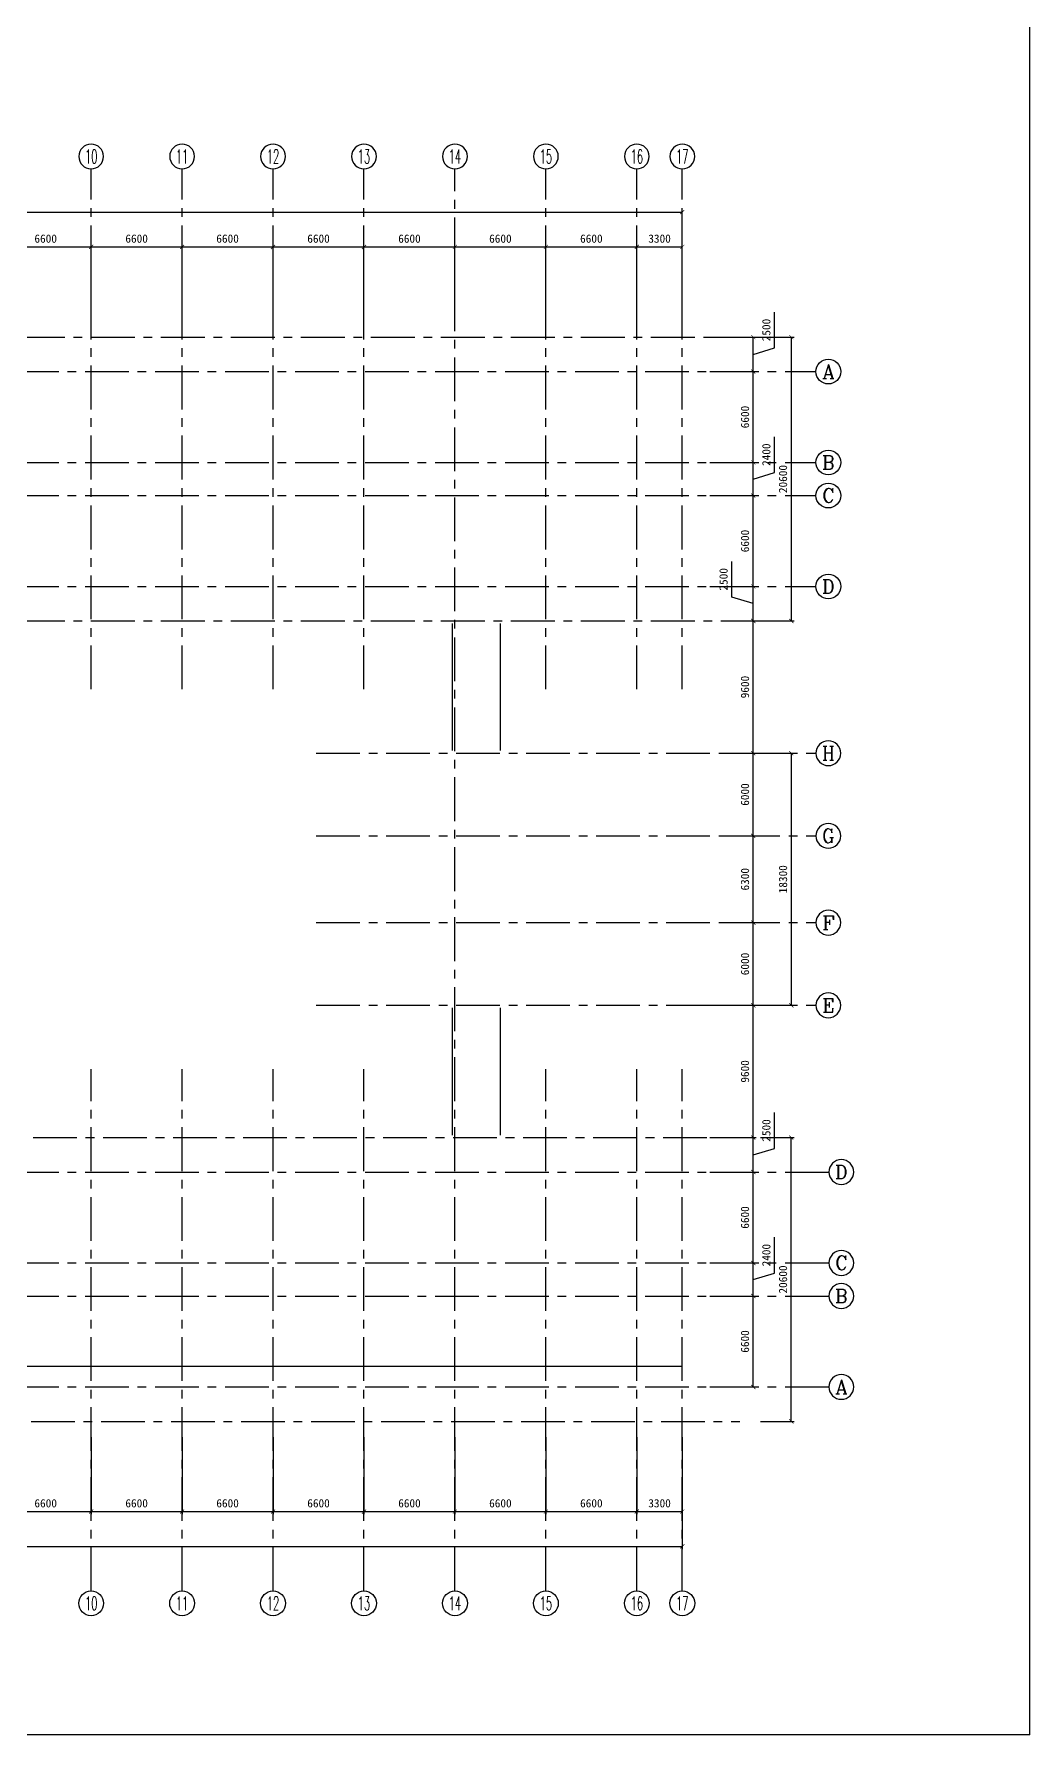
# Model space of a CAD drawing. Extents: x -738708 to 1376724, y 0 to 1572010.
# Drawn here: x -516046 to -443769, y 753489 to 876953 of the extents above; entities that cross this region are included whole.
import ezdxf
from ezdxf.enums import TextEntityAlignment as Align

# ---------------------------------------------------------------- set-up
doc = ezdxf.new("R2010")
doc.units = 0
doc.linetypes.add('CENTER', pattern=[50.8, 31.75, -6.35, 6.35, -6.35])
doc.layers.get('0').update_dxf_attribs({"linetype": 'CONTINUOUS'})
doc.layers.get('DEFPOINTS').update_dxf_attribs({"linetype": 'CONTINUOUS'})
for name, color, linetype in [('AXIS', 7, 'CONTINUOUS'), ('墙基线', 7, 'CONTINUOUS'), ('标注', 7, 'CONTINUOUS'), ('轴线', 1, 'CENTER'), ('轴线号', 7, 'CONTINUOUS')]:
    doc.layers.add(name, color=color, linetype=linetype)
doc.styles.add('COMPLEX', font='COMPLEX')
doc.dimstyles.new('ISO-25', dxfattribs={"dimtxt": 600, "dimasz": 300, "dimexe": 200, "dimexo": 2000, "dimgap": 300, "dimtad": 1, "dimdec": 0, "dimtxsty": 'STANDARD', "dimblk": 'ARCHTICK', "dimcen": 2.5, "dimazin": 3, "dimtfac": 1, "dimtdec": 0, "dimtmove": 0, "dimatfit": 3})

# ---------------------------------------------------------------- blocks, each defined once
blk = doc.blocks.new('_AXISO')
blk.add_circle((0, 0), 0.5)
at = {"layer": '轴线号', "style": 'COMPLEX', "width": 1.041667}
blk.add_attdef('A', text='', height=0.56, dxfattribs=at).set_placement((-0.25, -0.28), (0.25, -0.28), align=Align.FIT)
blk = doc.blocks.new('_ARCHTICK')
at = {"color": 0, "linetype": 'BYBLOCK', "const_width": 0.15}
blk.add_lwpolyline([(-0.5, -0.5), (0.5, 0.5)], dxfattribs=at)
blk = doc.blocks.new('*D171')
at = {"layer": 'DEFPOINTS', "color": 0}
for p in [(-568000, 772100), (-469000, 772100), (-469000, 767179)]:
    blk.add_point(p, dxfattribs=at)
at = {"layer": '标注', "color": 0}
for p, q in [((-568000, 770100), (-568000, 766979)), ((-469000, 770100), (-469000, 766979)), ((-568000, 767179), (-469000, 767179))]:
    blk.add_line(p, q, dxfattribs=at)
at = {"layer": '标注', "color": 0, "xscale": 300, "yscale": 300, "zscale": 300, "rotation": 180}
blk.add_blockref('_ARCHTICK', (-568000, 767179), dxfattribs=at)
at = {"layer": '标注', "color": 0, "xscale": 300, "yscale": 300, "zscale": 300}
blk.add_blockref('_ARCHTICK', (-469000, 767179), dxfattribs=at)
at = {"layer": '标注', "color": 0, "insert": (-518500, 767779), "char_height": 600, "attachment_point": 5}
blk.add_mtext('99000', dxfattribs=at)
blk = doc.blocks.new('*D170')
at = {"layer": 'DEFPOINTS', "color": 0}
for p in [(-469000, 864025), (-568000, 859104), (-469000, 859104)]:
    blk.add_point(p, dxfattribs=at)
at = {"layer": '标注', "color": 0}
for p, q in [((-568000, 861104), (-568000, 864225)), ((-568000, 864025), (-469000, 864025)), ((-469000, 861104), (-469000, 864225))]:
    blk.add_line(p, q, dxfattribs=at)
at = {"layer": '标注', "color": 0, "xscale": 300, "yscale": 300, "zscale": 300, "rotation": 180}
blk.add_blockref('_ARCHTICK', (-568000, 864025), dxfattribs=at)
at = {"layer": '标注', "color": 0, "xscale": 300, "yscale": 300, "zscale": 300}
blk.add_blockref('_ARCHTICK', (-469000, 864025), dxfattribs=at)
at = {"layer": '标注', "color": 0, "insert": (-518500, 864625), "char_height": 600, "attachment_point": 5}
blk.add_mtext('99000', dxfattribs=at)
blk = doc.blocks.new('*D163')
at = {"layer": 'DEFPOINTS', "color": 0}
for p in [(-485500, 861499), (-492100, 854104), (-485500, 854104)]:
    blk.add_point(p, dxfattribs=at)
at = {"layer": '标注', "color": 0}
for p, q in [((-492100, 856104), (-492100, 861699)), ((-492100, 861499), (-485500, 861499)), ((-485500, 856104), (-485500, 861699))]:
    blk.add_line(p, q, dxfattribs=at)
at = {"layer": '标注', "color": 0, "xscale": 300, "yscale": 300, "zscale": 300, "rotation": 180}
blk.add_blockref('_ARCHTICK', (-492100, 861499), dxfattribs=at)
at = {"layer": '标注', "color": 0, "xscale": 300, "yscale": 300, "zscale": 300}
blk.add_blockref('_ARCHTICK', (-485500, 861499), dxfattribs=at)
at = {"layer": '标注', "color": 0, "insert": (-488800, 862099), "char_height": 600, "attachment_point": 5}
blk.add_mtext('6600', dxfattribs=at)
blk = doc.blocks.new('*D144')
at = {"layer": 'DEFPOINTS', "color": 0}
for p in [(-492100, 777100), (-485500, 777100), (-485500, 769705)]:
    blk.add_point(p, dxfattribs=at)
at = {"layer": '标注', "color": 0}
for p, q in [((-492100, 775100), (-492100, 769505)), ((-485500, 775100), (-485500, 769505)), ((-492100, 769705), (-485500, 769705))]:
    blk.add_line(p, q, dxfattribs=at)
at = {"layer": '标注', "color": 0, "xscale": 300, "yscale": 300, "zscale": 300, "rotation": 180}
blk.add_blockref('_ARCHTICK', (-492100, 769705), dxfattribs=at)
at = {"layer": '标注', "color": 0, "xscale": 300, "yscale": 300, "zscale": 300}
blk.add_blockref('_ARCHTICK', (-485500, 769705), dxfattribs=at)
at = {"layer": '标注', "color": 0, "insert": (-488800, 770305), "char_height": 600, "attachment_point": 5}
blk.add_mtext('6600', dxfattribs=at)
blk = doc.blocks.new('*D140')
at = {"layer": 'DEFPOINTS', "color": 0}
for p in [(-518500, 777100), (-511900, 777100), (-511900, 769705)]:
    blk.add_point(p, dxfattribs=at)
at = {"layer": '标注', "color": 0}
for p, q in [((-518500, 775100), (-518500, 769505)), ((-511900, 775100), (-511900, 769505)), ((-518500, 769705), (-511900, 769705))]:
    blk.add_line(p, q, dxfattribs=at)
at = {"layer": '标注', "color": 0, "xscale": 300, "yscale": 300, "zscale": 300, "rotation": 180}
blk.add_blockref('_ARCHTICK', (-518500, 769705), dxfattribs=at)
at = {"layer": '标注', "color": 0, "xscale": 300, "yscale": 300, "zscale": 300}
blk.add_blockref('_ARCHTICK', (-511900, 769705), dxfattribs=at)
at = {"layer": '标注', "color": 0, "insert": (-515200, 770305), "char_height": 600, "attachment_point": 5}
blk.add_mtext('6600', dxfattribs=at)
blk = doc.blocks.new('*D142')
at = {"layer": 'DEFPOINTS', "color": 0}
for p in [(-505300, 777100), (-498700, 777100), (-498700, 769705)]:
    blk.add_point(p, dxfattribs=at)
at = {"layer": '标注', "color": 0}
for p, q in [((-505300, 775100), (-505300, 769505)), ((-498700, 775100), (-498700, 769505)), ((-505300, 769705), (-498700, 769705))]:
    blk.add_line(p, q, dxfattribs=at)
at = {"layer": '标注', "color": 0, "xscale": 300, "yscale": 300, "zscale": 300, "rotation": 180}
blk.add_blockref('_ARCHTICK', (-505300, 769705), dxfattribs=at)
at = {"layer": '标注', "color": 0, "xscale": 300, "yscale": 300, "zscale": 300}
blk.add_blockref('_ARCHTICK', (-498700, 769705), dxfattribs=at)
at = {"layer": '标注', "color": 0, "insert": (-502000, 770305), "char_height": 600, "attachment_point": 5}
blk.add_mtext('6600', dxfattribs=at)
blk = doc.blocks.new('*D141')
at = {"layer": 'DEFPOINTS', "color": 0}
for p in [(-511900, 777100), (-505300, 777100), (-505300, 769705)]:
    blk.add_point(p, dxfattribs=at)
at = {"layer": '标注', "color": 0}
for p, q in [((-511900, 775100), (-511900, 769505)), ((-505300, 775100), (-505300, 769505)), ((-511900, 769705), (-505300, 769705))]:
    blk.add_line(p, q, dxfattribs=at)
at = {"layer": '标注', "color": 0, "xscale": 300, "yscale": 300, "zscale": 300, "rotation": 180}
blk.add_blockref('_ARCHTICK', (-511900, 769705), dxfattribs=at)
at = {"layer": '标注', "color": 0, "xscale": 300, "yscale": 300, "zscale": 300}
blk.add_blockref('_ARCHTICK', (-505300, 769705), dxfattribs=at)
at = {"layer": '标注', "color": 0, "insert": (-508600, 770305), "char_height": 600, "attachment_point": 5}
blk.add_mtext('6600', dxfattribs=at)
blk = doc.blocks.new('*D143')
at = {"layer": 'DEFPOINTS', "color": 0}
for p in [(-498700, 777100), (-492100, 777100), (-492100, 769705)]:
    blk.add_point(p, dxfattribs=at)
at = {"layer": '标注', "color": 0}
for p, q in [((-498700, 775100), (-498700, 769505)), ((-492100, 775100), (-492100, 769505)), ((-498700, 769705), (-492100, 769705))]:
    blk.add_line(p, q, dxfattribs=at)
at = {"layer": '标注', "color": 0, "xscale": 300, "yscale": 300, "zscale": 300, "rotation": 180}
blk.add_blockref('_ARCHTICK', (-498700, 769705), dxfattribs=at)
at = {"layer": '标注', "color": 0, "xscale": 300, "yscale": 300, "zscale": 300}
blk.add_blockref('_ARCHTICK', (-492100, 769705), dxfattribs=at)
at = {"layer": '标注', "color": 0, "insert": (-495400, 770305), "char_height": 600, "attachment_point": 5}
blk.add_mtext('6600', dxfattribs=at)
blk = doc.blocks.new('*D166')
at = {"layer": 'DEFPOINTS', "color": 0}
for p in [(-505300, 861499), (-511900, 854104), (-505300, 854104)]:
    blk.add_point(p, dxfattribs=at)
at = {"layer": '标注', "color": 0}
for p, q in [((-511900, 856104), (-511900, 861699)), ((-511900, 861499), (-505300, 861499)), ((-505300, 856104), (-505300, 861699))]:
    blk.add_line(p, q, dxfattribs=at)
at = {"layer": '标注', "color": 0, "xscale": 300, "yscale": 300, "zscale": 300, "rotation": 180}
blk.add_blockref('_ARCHTICK', (-511900, 861499), dxfattribs=at)
at = {"layer": '标注', "color": 0, "xscale": 300, "yscale": 300, "zscale": 300}
blk.add_blockref('_ARCHTICK', (-505300, 861499), dxfattribs=at)
at = {"layer": '标注', "color": 0, "insert": (-508600, 862099), "char_height": 600, "attachment_point": 5}
blk.add_mtext('6600', dxfattribs=at)
blk = doc.blocks.new('*D165')
at = {"layer": 'DEFPOINTS', "color": 0}
for p in [(-498700, 861499), (-505300, 854104), (-498700, 854104)]:
    blk.add_point(p, dxfattribs=at)
at = {"layer": '标注', "color": 0}
for p, q in [((-505300, 856104), (-505300, 861699)), ((-505300, 861499), (-498700, 861499)), ((-498700, 856104), (-498700, 861699))]:
    blk.add_line(p, q, dxfattribs=at)
at = {"layer": '标注', "color": 0, "xscale": 300, "yscale": 300, "zscale": 300, "rotation": 180}
blk.add_blockref('_ARCHTICK', (-505300, 861499), dxfattribs=at)
at = {"layer": '标注', "color": 0, "xscale": 300, "yscale": 300, "zscale": 300}
blk.add_blockref('_ARCHTICK', (-498700, 861499), dxfattribs=at)
at = {"layer": '标注', "color": 0, "insert": (-502000, 862099), "char_height": 600, "attachment_point": 5}
blk.add_mtext('6600', dxfattribs=at)
blk = doc.blocks.new('*D164')
at = {"layer": 'DEFPOINTS', "color": 0}
for p in [(-492100, 861499), (-498700, 854104), (-492100, 854104)]:
    blk.add_point(p, dxfattribs=at)
at = {"layer": '标注', "color": 0}
for p, q in [((-498700, 856104), (-498700, 861699)), ((-498700, 861499), (-492100, 861499)), ((-492100, 856104), (-492100, 861699))]:
    blk.add_line(p, q, dxfattribs=at)
at = {"layer": '标注', "color": 0, "xscale": 300, "yscale": 300, "zscale": 300, "rotation": 180}
blk.add_blockref('_ARCHTICK', (-498700, 861499), dxfattribs=at)
at = {"layer": '标注', "color": 0, "xscale": 300, "yscale": 300, "zscale": 300}
blk.add_blockref('_ARCHTICK', (-492100, 861499), dxfattribs=at)
at = {"layer": '标注', "color": 0, "insert": (-495400, 862099), "char_height": 600, "attachment_point": 5}
blk.add_mtext('6600', dxfattribs=at)
blk = doc.blocks.new('*D152')
at = {"layer": 'DEFPOINTS', "color": 0}
for p in [(-511900, 861499), (-518500, 854104), (-511900, 854104)]:
    blk.add_point(p, dxfattribs=at)
at = {"layer": '标注', "color": 0}
for p, q in [((-518500, 856104), (-518500, 861699)), ((-518500, 861499), (-511900, 861499)), ((-511900, 856104), (-511900, 861699))]:
    blk.add_line(p, q, dxfattribs=at)
at = {"layer": '标注', "color": 0, "xscale": 300, "yscale": 300, "zscale": 300, "rotation": 180}
blk.add_blockref('_ARCHTICK', (-518500, 861499), dxfattribs=at)
at = {"layer": '标注', "color": 0, "xscale": 300, "yscale": 300, "zscale": 300}
blk.add_blockref('_ARCHTICK', (-511900, 861499), dxfattribs=at)
at = {"layer": '标注', "color": 0, "insert": (-515200, 862099), "char_height": 600, "attachment_point": 5}
blk.add_mtext('6600', dxfattribs=at)
blk = doc.blocks.new('*D193')
at = {"layer": 'DEFPOINTS', "color": 0}
for p in [(-465849, 824752), (-465849, 806452), (-461090, 806452)]:
    blk.add_point(p, dxfattribs=at)
at = {"layer": '标注', "color": 0}
for p, q in [((-463849, 824752), (-460890, 824752)), ((-461090, 824752), (-461090, 806452)), ((-463849, 806452), (-460890, 806452))]:
    blk.add_line(p, q, dxfattribs=at)
at = {"layer": '标注', "color": 0, "xscale": 300, "yscale": 300, "zscale": 300}
for p, rotation in [((-461090, 824752), 90), ((-461090, 806452), 270)]:
    blk.add_blockref('_ARCHTICK', p, dxfattribs=dict(at, rotation=rotation))
at = {"layer": '标注', "color": 0, "insert": (-461690, 815602), "char_height": 600, "attachment_point": 5, "rotation": 90}
blk.add_mtext('18300', dxfattribs=at)
blk = doc.blocks.new('*D183')
at = {"layer": 'DEFPOINTS', "color": 0}
for p in [(-463849, 818752), (-463849, 818752), (-463849, 812452)]:
    blk.add_point(p, dxfattribs=at)
at = {"layer": '标注', "color": 0}
for p, q in [((-465849, 818752), (-464049, 818752)), ((-463849, 812452), (-463849, 818752)), ((-465849, 812452), (-464049, 812452))]:
    blk.add_line(p, q, dxfattribs=at)
at = {"layer": '标注', "color": 0, "xscale": 300, "yscale": 300, "zscale": 300}
for p, rotation in [((-463849, 818752), 90), ((-463849, 812452), 270)]:
    blk.add_blockref('_ARCHTICK', p, dxfattribs=dict(at, rotation=rotation))
at = {"layer": '标注', "color": 0, "insert": (-464449, 815602), "char_height": 600, "attachment_point": 5, "rotation": 90}
blk.add_mtext('6300', dxfattribs=at)
blk = doc.blocks.new('*D178')
at = {"layer": 'DEFPOINTS', "color": 0}
for p in [(-465324, 796852), (-461090, 796852), (-465324, 776252)]:
    blk.add_point(p, dxfattribs=at)
at = {"layer": '标注', "color": 0}
for p, q in [((-463324, 796852), (-460890, 796852)), ((-461090, 776252), (-461090, 796852)), ((-463324, 776252), (-460890, 776252))]:
    blk.add_line(p, q, dxfattribs=at)
at = {"layer": '标注', "color": 0, "xscale": 300, "yscale": 300, "zscale": 300}
for p, rotation in [((-461090, 796852), 90), ((-461090, 776252), 270)]:
    blk.add_blockref('_ARCHTICK', p, dxfattribs=dict(at, rotation=rotation))
at = {"layer": '标注', "color": 0, "insert": (-461690, 786552), "char_height": 600, "attachment_point": 5, "rotation": 90}
blk.add_mtext('20600', dxfattribs=at)
blk = doc.blocks.new('*D147')
at = {"layer": 'DEFPOINTS', "color": 0}
for p in [(-472300, 777100), (-469000, 777100), (-469000, 769705)]:
    blk.add_point(p, dxfattribs=at)
at = {"layer": '标注', "color": 0}
for p, q in [((-472300, 775100), (-472300, 769505)), ((-469000, 775100), (-469000, 769505)), ((-472300, 769705), (-469000, 769705))]:
    blk.add_line(p, q, dxfattribs=at)
at = {"layer": '标注', "color": 0, "xscale": 300, "yscale": 300, "zscale": 300, "rotation": 180}
blk.add_blockref('_ARCHTICK', (-472300, 769705), dxfattribs=at)
at = {"layer": '标注', "color": 0, "xscale": 300, "yscale": 300, "zscale": 300}
blk.add_blockref('_ARCHTICK', (-469000, 769705), dxfattribs=at)
at = {"layer": '标注', "color": 0, "insert": (-470650, 770305), "char_height": 600, "attachment_point": 5}
blk.add_mtext('3300', dxfattribs=at)
blk = doc.blocks.new('*D146')
at = {"layer": 'DEFPOINTS', "color": 0}
for p in [(-478900, 777100), (-472300, 777100), (-472300, 769705)]:
    blk.add_point(p, dxfattribs=at)
at = {"layer": '标注', "color": 0}
for p, q in [((-478900, 775100), (-478900, 769505)), ((-472300, 775100), (-472300, 769505)), ((-478900, 769705), (-472300, 769705))]:
    blk.add_line(p, q, dxfattribs=at)
at = {"layer": '标注', "color": 0, "xscale": 300, "yscale": 300, "zscale": 300, "rotation": 180}
blk.add_blockref('_ARCHTICK', (-478900, 769705), dxfattribs=at)
at = {"layer": '标注', "color": 0, "xscale": 300, "yscale": 300, "zscale": 300}
blk.add_blockref('_ARCHTICK', (-472300, 769705), dxfattribs=at)
at = {"layer": '标注', "color": 0, "insert": (-475600, 770305), "char_height": 600, "attachment_point": 5}
blk.add_mtext('6600', dxfattribs=at)
blk = doc.blocks.new('*D145')
at = {"layer": 'DEFPOINTS', "color": 0}
for p in [(-485500, 777100), (-478900, 777100), (-478900, 769705)]:
    blk.add_point(p, dxfattribs=at)
at = {"layer": '标注', "color": 0}
for p, q in [((-485500, 775100), (-485500, 769505)), ((-478900, 775100), (-478900, 769505)), ((-485500, 769705), (-478900, 769705))]:
    blk.add_line(p, q, dxfattribs=at)
at = {"layer": '标注', "color": 0, "xscale": 300, "yscale": 300, "zscale": 300, "rotation": 180}
blk.add_blockref('_ARCHTICK', (-485500, 769705), dxfattribs=at)
at = {"layer": '标注', "color": 0, "xscale": 300, "yscale": 300, "zscale": 300}
blk.add_blockref('_ARCHTICK', (-478900, 769705), dxfattribs=at)
at = {"layer": '标注', "color": 0, "insert": (-482200, 770305), "char_height": 600, "attachment_point": 5}
blk.add_mtext('6600', dxfattribs=at)
blk = doc.blocks.new('*D194')
at = {"layer": 'DEFPOINTS', "color": 0}
for p in [(-469000, 806452), (-463849, 806452), (-469000, 796852)]:
    blk.add_point(p, dxfattribs=at)
at = {"layer": '标注', "color": 0}
for p, q in [((-467000, 806452), (-463649, 806452)), ((-463849, 796852), (-463849, 806452)), ((-467000, 796852), (-463649, 796852))]:
    blk.add_line(p, q, dxfattribs=at)
at = {"layer": '标注', "color": 0, "xscale": 300, "yscale": 300, "zscale": 300}
for p, rotation in [((-463849, 806452), 90), ((-463849, 796852), 270)]:
    blk.add_blockref('_ARCHTICK', p, dxfattribs=dict(at, rotation=rotation))
at = {"layer": '标注', "color": 0, "insert": (-464449, 801652), "char_height": 600, "attachment_point": 5, "rotation": 90}
blk.add_mtext('9600', dxfattribs=at)
blk = doc.blocks.new('*D150')
at = {"layer": 'DEFPOINTS', "color": 0}
for p in [(-469000, 796852), (-463849, 796852), (-469000, 794352)]:
    blk.add_point(p, dxfattribs=at)
at = {"layer": '标注', "color": 0}
for p, q in [((-462299, 796067), (-462299, 798667)), ((-467000, 796852), (-463649, 796852)), ((-463849, 794352), (-463849, 796852)), ((-463849, 795602), (-462299, 796067)), ((-467000, 794352), (-463649, 794352))]:
    blk.add_line(p, q, dxfattribs=at)
at = {"layer": '标注', "color": 0, "xscale": 300, "yscale": 300, "zscale": 300}
for p, rotation in [((-463849, 796852), 90), ((-463849, 794352), 270)]:
    blk.add_blockref('_ARCHTICK', p, dxfattribs=dict(at, rotation=rotation))
at = {"layer": '标注', "color": 0, "insert": (-462899, 797367), "char_height": 600, "attachment_point": 5, "rotation": 90}
blk.add_mtext('2500', dxfattribs=at)
blk = doc.blocks.new('*D149')
at = {"layer": 'DEFPOINTS', "color": 0}
for p in [(-469000, 787752), (-463849, 787752), (-469000, 785352)]:
    blk.add_point(p, dxfattribs=at)
at = {"layer": '标注', "color": 0}
for p, q in [((-462299, 787017), (-462299, 789617)), ((-467000, 787752), (-463649, 787752)), ((-463849, 785352), (-463849, 787752)), ((-463849, 786552), (-462299, 787017)), ((-467000, 785352), (-463649, 785352))]:
    blk.add_line(p, q, dxfattribs=at)
at = {"layer": '标注', "color": 0, "xscale": 300, "yscale": 300, "zscale": 300}
for p, rotation in [((-463849, 787752), 90), ((-463849, 785352), 270)]:
    blk.add_blockref('_ARCHTICK', p, dxfattribs=dict(at, rotation=rotation))
at = {"layer": '标注', "color": 0, "insert": (-462899, 788317), "char_height": 600, "attachment_point": 5, "rotation": 90}
blk.add_mtext('2400', dxfattribs=at)
blk = doc.blocks.new('*D177')
at = {"layer": 'DEFPOINTS', "color": 0}
for p in [(-469000, 785352), (-463849, 785352), (-469000, 778752)]:
    blk.add_point(p, dxfattribs=at)
at = {"layer": '标注', "color": 0}
for p, q in [((-467000, 785352), (-463649, 785352)), ((-463849, 778752), (-463849, 785352)), ((-467000, 778752), (-463649, 778752))]:
    blk.add_line(p, q, dxfattribs=at)
at = {"layer": '标注', "color": 0, "xscale": 300, "yscale": 300, "zscale": 300}
for p, rotation in [((-463849, 785352), 90), ((-463849, 778752), 270)]:
    blk.add_blockref('_ARCHTICK', p, dxfattribs=dict(at, rotation=rotation))
at = {"layer": '标注', "color": 0, "insert": (-464449, 782052), "char_height": 600, "attachment_point": 5, "rotation": 90}
blk.add_mtext('6600', dxfattribs=at)
blk = doc.blocks.new('*D148')
at = {"layer": 'DEFPOINTS', "color": 0}
for p in [(-469000, 794352), (-463849, 794352), (-469000, 787752)]:
    blk.add_point(p, dxfattribs=at)
at = {"layer": '标注', "color": 0}
for p, q in [((-467000, 794352), (-463649, 794352)), ((-463849, 787752), (-463849, 794352)), ((-467000, 787752), (-463649, 787752))]:
    blk.add_line(p, q, dxfattribs=at)
at = {"layer": '标注', "color": 0, "xscale": 300, "yscale": 300, "zscale": 300}
for p, rotation in [((-463849, 794352), 90), ((-463849, 787752), 270)]:
    blk.add_blockref('_ARCHTICK', p, dxfattribs=dict(at, rotation=rotation))
at = {"layer": '标注', "color": 0, "insert": (-464449, 791052), "char_height": 600, "attachment_point": 5, "rotation": 90}
blk.add_mtext('6600', dxfattribs=at)
blk = doc.blocks.new('*D182')
at = {"layer": 'DEFPOINTS', "color": 0}
for p in [(-463849, 812452), (-463699, 812452), (-463849, 806452)]:
    blk.add_point(p, dxfattribs=at)
at = {"layer": '标注', "color": 0}
for p, q in [((-465699, 812452), (-464049, 812452)), ((-463849, 806452), (-463849, 812452)), ((-465849, 806452), (-464049, 806452))]:
    blk.add_line(p, q, dxfattribs=at)
at = {"layer": '标注', "color": 0, "xscale": 300, "yscale": 300, "zscale": 300}
for p, rotation in [((-463849, 812452), 90), ((-463849, 806452), 270)]:
    blk.add_blockref('_ARCHTICK', p, dxfattribs=dict(at, rotation=rotation))
at = {"layer": '标注', "color": 0, "insert": (-464449, 809452), "char_height": 600, "attachment_point": 5, "rotation": 90}
blk.add_mtext('6000', dxfattribs=at)
blk = doc.blocks.new('*D195')
at = {"layer": 'DEFPOINTS', "color": 0}
for p in [(-467000, 854952), (-467000, 834352), (-461090, 834352)]:
    blk.add_point(p, dxfattribs=at)
at = {"layer": '标注', "color": 0}
for p, q in [((-465000, 854952), (-460890, 854952)), ((-461090, 854952), (-461090, 834352)), ((-465000, 834352), (-460890, 834352))]:
    blk.add_line(p, q, dxfattribs=at)
at = {"layer": '标注', "color": 0, "xscale": 300, "yscale": 300, "zscale": 300}
for p, rotation in [((-461090, 854952), 90), ((-461090, 834352), 270)]:
    blk.add_blockref('_ARCHTICK', p, dxfattribs=dict(at, rotation=rotation))
at = {"layer": '标注', "color": 0, "insert": (-461690, 844652), "char_height": 600, "attachment_point": 5, "rotation": 90}
blk.add_mtext('20600', dxfattribs=at)
blk = doc.blocks.new('*D162')
at = {"layer": 'DEFPOINTS', "color": 0}
for p in [(-478900, 861499), (-485500, 854104), (-478900, 854104)]:
    blk.add_point(p, dxfattribs=at)
at = {"layer": '标注', "color": 0}
for p, q in [((-485500, 856104), (-485500, 861699)), ((-485500, 861499), (-478900, 861499)), ((-478900, 856104), (-478900, 861699))]:
    blk.add_line(p, q, dxfattribs=at)
at = {"layer": '标注', "color": 0, "xscale": 300, "yscale": 300, "zscale": 300, "rotation": 180}
blk.add_blockref('_ARCHTICK', (-485500, 861499), dxfattribs=at)
at = {"layer": '标注', "color": 0, "xscale": 300, "yscale": 300, "zscale": 300}
blk.add_blockref('_ARCHTICK', (-478900, 861499), dxfattribs=at)
at = {"layer": '标注', "color": 0, "insert": (-482200, 862099), "char_height": 600, "attachment_point": 5}
blk.add_mtext('6600', dxfattribs=at)
blk = doc.blocks.new('*D161')
at = {"layer": 'DEFPOINTS', "color": 0}
for p in [(-472300, 861499), (-478900, 854104), (-472300, 854104)]:
    blk.add_point(p, dxfattribs=at)
at = {"layer": '标注', "color": 0}
for p, q in [((-478900, 856104), (-478900, 861699)), ((-478900, 861499), (-472300, 861499)), ((-472300, 856104), (-472300, 861699))]:
    blk.add_line(p, q, dxfattribs=at)
at = {"layer": '标注', "color": 0, "xscale": 300, "yscale": 300, "zscale": 300, "rotation": 180}
blk.add_blockref('_ARCHTICK', (-478900, 861499), dxfattribs=at)
at = {"layer": '标注', "color": 0, "xscale": 300, "yscale": 300, "zscale": 300}
blk.add_blockref('_ARCHTICK', (-472300, 861499), dxfattribs=at)
at = {"layer": '标注', "color": 0, "insert": (-475600, 862099), "char_height": 600, "attachment_point": 5}
blk.add_mtext('6600', dxfattribs=at)
blk = doc.blocks.new('*D160')
at = {"layer": 'DEFPOINTS', "color": 0}
for p in [(-469000, 861499), (-472300, 854104), (-469000, 854104)]:
    blk.add_point(p, dxfattribs=at)
at = {"layer": '标注', "color": 0}
for p, q in [((-472300, 856104), (-472300, 861699)), ((-472300, 861499), (-469000, 861499)), ((-469000, 856104), (-469000, 861699))]:
    blk.add_line(p, q, dxfattribs=at)
at = {"layer": '标注', "color": 0, "xscale": 300, "yscale": 300, "zscale": 300, "rotation": 180}
blk.add_blockref('_ARCHTICK', (-472300, 861499), dxfattribs=at)
at = {"layer": '标注', "color": 0, "xscale": 300, "yscale": 300, "zscale": 300}
blk.add_blockref('_ARCHTICK', (-469000, 861499), dxfattribs=at)
at = {"layer": '标注', "color": 0, "insert": (-470650, 862099), "char_height": 600, "attachment_point": 5}
blk.add_mtext('3300', dxfattribs=at)
blk = doc.blocks.new('*D189')
at = {"layer": 'DEFPOINTS', "color": 0}
for p in [(-469000, 854952), (-463849, 854952), (-469000, 852452)]:
    blk.add_point(p, dxfattribs=at)
at = {"layer": '标注', "color": 0}
for p, q in [((-462299, 854167), (-462299, 856767)), ((-467000, 854952), (-463649, 854952)), ((-463849, 852452), (-463849, 854952)), ((-463849, 853702), (-462299, 854167)), ((-467000, 852452), (-463649, 852452))]:
    blk.add_line(p, q, dxfattribs=at)
at = {"layer": '标注', "color": 0, "xscale": 300, "yscale": 300, "zscale": 300}
for p, rotation in [((-463849, 854952), 90), ((-463849, 852452), 270)]:
    blk.add_blockref('_ARCHTICK', p, dxfattribs=dict(at, rotation=rotation))
at = {"layer": '标注', "color": 0, "insert": (-462899, 855467), "char_height": 600, "attachment_point": 5, "rotation": 90}
blk.add_mtext('2500', dxfattribs=at)
blk = doc.blocks.new('*D151')
at = {"layer": 'DEFPOINTS', "color": 0}
for p in [(-463854, 836857), (-463854, 836857), (-463854, 834357)]:
    blk.add_point(p, dxfattribs=at)
at = {"layer": '标注', "color": 0}
for p, q in [((-465404, 836072), (-465404, 838672)), ((-465854, 836857), (-464054, 836857)), ((-463854, 835607), (-465404, 836072)), ((-463854, 834357), (-463854, 836857)), ((-465854, 834357), (-464054, 834357))]:
    blk.add_line(p, q, dxfattribs=at)
at = {"layer": '标注', "color": 0, "xscale": 300, "yscale": 300, "zscale": 300}
for p, rotation in [((-463854, 836857), 90), ((-463854, 834357), 270)]:
    blk.add_blockref('_ARCHTICK', p, dxfattribs=dict(at, rotation=rotation))
at = {"layer": '标注', "color": 0, "insert": (-466004, 837372), "char_height": 600, "attachment_point": 5, "rotation": 90}
blk.add_mtext('2500', dxfattribs=at)
blk = doc.blocks.new('*D185')
at = {"layer": 'DEFPOINTS', "color": 0}
for p in [(-463849, 834352), (-463849, 834352), (-463849, 824752)]:
    blk.add_point(p, dxfattribs=at)
at = {"layer": '标注', "color": 0}
for p, q in [((-465849, 834352), (-464049, 834352)), ((-463849, 824752), (-463849, 834352)), ((-465849, 824752), (-464049, 824752))]:
    blk.add_line(p, q, dxfattribs=at)
at = {"layer": '标注', "color": 0, "xscale": 300, "yscale": 300, "zscale": 300}
for p, rotation in [((-463849, 834352), 90), ((-463849, 824752), 270)]:
    blk.add_blockref('_ARCHTICK', p, dxfattribs=dict(at, rotation=rotation))
at = {"layer": '标注', "color": 0, "insert": (-464449, 829552), "char_height": 600, "attachment_point": 5, "rotation": 90}
blk.add_mtext('9600', dxfattribs=at)
blk = doc.blocks.new('*D184')
at = {"layer": 'DEFPOINTS', "color": 0}
for p in [(-463849, 824752), (-463849, 824752), (-463849, 818752)]:
    blk.add_point(p, dxfattribs=at)
at = {"layer": '标注', "color": 0}
for p, q in [((-465849, 824752), (-464049, 824752)), ((-463849, 818752), (-463849, 824752)), ((-465849, 818752), (-464049, 818752))]:
    blk.add_line(p, q, dxfattribs=at)
at = {"layer": '标注', "color": 0, "xscale": 300, "yscale": 300, "zscale": 300}
for p, rotation in [((-463849, 824752), 90), ((-463849, 818752), 270)]:
    blk.add_blockref('_ARCHTICK', p, dxfattribs=dict(at, rotation=rotation))
at = {"layer": '标注', "color": 0, "insert": (-464449, 821752), "char_height": 600, "attachment_point": 5, "rotation": 90}
blk.add_mtext('6000', dxfattribs=at)
blk = doc.blocks.new('*D187')
at = {"layer": 'DEFPOINTS', "color": 0}
for p in [(-469000, 845852), (-463849, 845852), (-469000, 843452)]:
    blk.add_point(p, dxfattribs=at)
at = {"layer": '标注', "color": 0}
for p, q in [((-462299, 845117), (-462299, 847717)), ((-467000, 845852), (-463649, 845852)), ((-463849, 843452), (-463849, 845852)), ((-463849, 844652), (-462299, 845117)), ((-467000, 843452), (-463649, 843452))]:
    blk.add_line(p, q, dxfattribs=at)
at = {"layer": '标注', "color": 0, "xscale": 300, "yscale": 300, "zscale": 300}
for p, rotation in [((-463849, 845852), 90), ((-463849, 843452), 270)]:
    blk.add_blockref('_ARCHTICK', p, dxfattribs=dict(at, rotation=rotation))
at = {"layer": '标注', "color": 0, "insert": (-462899, 846417), "char_height": 600, "attachment_point": 5, "rotation": 90}
blk.add_mtext('2400', dxfattribs=at)
blk = doc.blocks.new('*D186')
at = {"layer": 'DEFPOINTS', "color": 0}
for p in [(-469000, 843452), (-463849, 843452), (-469000, 836852)]:
    blk.add_point(p, dxfattribs=at)
at = {"layer": '标注', "color": 0}
for p, q in [((-467000, 843452), (-463649, 843452)), ((-463849, 836852), (-463849, 843452)), ((-467000, 836852), (-463649, 836852))]:
    blk.add_line(p, q, dxfattribs=at)
at = {"layer": '标注', "color": 0, "xscale": 300, "yscale": 300, "zscale": 300}
for p, rotation in [((-463849, 843452), 90), ((-463849, 836852), 270)]:
    blk.add_blockref('_ARCHTICK', p, dxfattribs=dict(at, rotation=rotation))
at = {"layer": '标注', "color": 0, "insert": (-464449, 840152), "char_height": 600, "attachment_point": 5, "rotation": 90}
blk.add_mtext('6600', dxfattribs=at)
blk = doc.blocks.new('*D188')
at = {"layer": 'DEFPOINTS', "color": 0}
for p in [(-469000, 852452), (-463849, 852452), (-469000, 845852)]:
    blk.add_point(p, dxfattribs=at)
at = {"layer": '标注', "color": 0}
for p, q in [((-467000, 852452), (-463649, 852452)), ((-463849, 845852), (-463849, 852452)), ((-467000, 845852), (-463649, 845852))]:
    blk.add_line(p, q, dxfattribs=at)
at = {"layer": '标注', "color": 0, "xscale": 300, "yscale": 300, "zscale": 300}
for p, rotation in [((-463849, 852452), 90), ((-463849, 845852), 270)]:
    blk.add_blockref('_ARCHTICK', p, dxfattribs=dict(at, rotation=rotation))
at = {"layer": '标注', "color": 0, "insert": (-464449, 849152), "char_height": 600, "attachment_point": 5, "rotation": 90}
blk.add_mtext('6600', dxfattribs=at)

msp = doc.modelspace()

# ---------------------------------------------------------------- linework, layer by layer
at = {"ltscale": 100}
msp.add_line((-567999.7, 780252.1), (-468999.7, 780252.1), dxfattribs=at)
at = {"layer": '墙基线'}
for p, q in [((-485684.7, 824937.1), (-485684.7, 834167.1)), ((-482199.7, 824937.1), (-482199.7, 834167.1)), ((-485684.7, 797037.1), (-485684.7, 806267.1)), ((-482199.7, 797037.1), (-482199.7, 806267.1))]:
    msp.add_line(p, q, dxfattribs=at)
at = {"layer": '标注'}
for q in [(-443768.7, 1000265), (-662808.8, 753489.1)]:
    msp.add_line((-443768.7, 753489.1), q, dxfattribs=at)
at = {"layer": '轴线', "ltscale": 100}
for p, q in [((-511899.7, 829388.5), (-511899.7, 867163.3)), ((-505299.7, 829388.5), (-505299.7, 867163.3)), ((-498699.7, 829388.5), (-498699.7, 867163.3)), ((-492099.7, 829388.5), (-492099.7, 867163.3)), ((-485499.7, 763945.1), (-485499.7, 867163.3)), ((-478899.7, 829388.5), (-478899.7, 867163.3)), ((-472299.7, 829388.5), (-472299.7, 867163.3)), ((-468999.7, 829388.5), (-468999.7, 867163.3)), ((-572876.4, 854952.1), (-461078, 854952.1)), ((-578385.3, 852452.1), (-459299, 852452.1)), ((-578385.3, 845852.1), (-459299, 845852.1)), ((-578385.3, 843452.1), (-459299, 843452.1)), ((-578385.3, 836852.1), (-459299, 836852.1)), ((-572876.4, 834352.1), (-461078, 834352.1)), ((-495567.5, 824752.1), (-459299, 824752.1)), ((-495567.5, 818752.1), (-459299, 818752.1)), ((-495567.5, 812452.1), (-459299, 812452.1)), ((-495567.5, 806452.1), (-459299, 806452.1)), ((-511899.7, 763945.1), (-511899.7, 801815.7)), ((-505299.7, 763945.1), (-505299.7, 801815.7)), ((-498699.7, 763945.1), (-498699.7, 801815.7)), ((-492099.7, 763945.1), (-492099.7, 801815.7)), ((-478899.7, 763945.1), (-478899.7, 801815.7)), ((-472299.7, 763945.1), (-472299.7, 801815.7)), ((-468999.7, 763945.1), (-468999.7, 801815.7)), ((-571990.8, 796852.1), (-464901.7, 796852.1)), ((-578385.3, 794352.1), (-458357.2, 794352.1)), ((-578385.3, 787752.1), (-458357.2, 787752.1)), ((-578385.3, 785352.1), (-458357.2, 785352.1)), ((-578385.3, 778752.1), (-458357.2, 778752.1)), ((-572140.2, 776252.1), (-464834.8, 776252.1))]:
    msp.add_line(p, q, dxfattribs=at)

# ---------------------------------------------------------------- block references
at = {"layer": 'AXIS'}
ref = msp.add_blockref('_AXISO', (-511899.7, 868063.3), dxfattribs=dict(at, xscale=-1800, yscale=1800, zscale=1800, rotation=180))
ref.add_attrib('A', '10', dxfattribs={"layer": '轴线号', "height": 1008, "style": 'COMPLEX', "width": 0.646552}).set_placement((-512349.7, 867559.3), (-511449.7, 867559.3), align=Align.FIT)
ref = msp.add_blockref('_AXISO', (-505299.7, 868063.3), dxfattribs=dict(at, xscale=-1800, yscale=1800, zscale=1800, rotation=180))
ref.add_attrib('A', '11', dxfattribs={"layer": '轴线号', "height": 1008, "style": 'COMPLEX', "width": 0.78125}).set_placement((-505749.7, 867559.3), (-504849.7, 867559.3), align=Align.FIT)
ref = msp.add_blockref('_AXISO', (-498699.7, 868063.3), dxfattribs=dict(at, xscale=-1800, yscale=1800, zscale=1800, rotation=180))
ref.add_attrib('A', '12', dxfattribs={"layer": '轴线号', "height": 1008, "style": 'COMPLEX', "width": 0.646552}).set_placement((-499149.7, 867559.3), (-498249.7, 867559.3), align=Align.FIT)
ref = msp.add_blockref('_AXISO', (-492099.7, 868063.3), dxfattribs=dict(at, xscale=-1800, yscale=1800, zscale=1800, rotation=180))
ref.add_attrib('A', '13', dxfattribs={"layer": '轴线号', "height": 1008, "style": 'COMPLEX', "width": 0.646552}).set_placement((-492549.7, 867559.3), (-491649.7, 867559.3), align=Align.FIT)
ref = msp.add_blockref('_AXISO', (-485499.7, 868063.3), dxfattribs=dict(at, xscale=-1800, yscale=1800, zscale=1800, rotation=180))
ref.add_attrib('A', '14', dxfattribs={"layer": '轴线号', "height": 1008, "style": 'COMPLEX', "width": 0.604839}).set_placement((-485949.7, 867559.3), (-485049.7, 867559.3), align=Align.FIT)
ref = msp.add_blockref('_AXISO', (-478899.7, 868063.3), dxfattribs=dict(at, xscale=-1800, yscale=1800, zscale=1800, rotation=180))
ref.add_attrib('A', '15', dxfattribs={"layer": '轴线号', "height": 1008, "style": 'COMPLEX', "width": 0.646552}).set_placement((-479349.7, 867559.3), (-478449.7, 867559.3), align=Align.FIT)
ref = msp.add_blockref('_AXISO', (-472299.7, 868063.3), dxfattribs=dict(at, xscale=-1800, yscale=1800, zscale=1800, rotation=180))
ref.add_attrib('A', '16', dxfattribs={"layer": '轴线号', "height": 1008, "style": 'COMPLEX', "width": 0.646552}).set_placement((-472749.7, 867559.3), (-471849.7, 867559.3), align=Align.FIT)
ref = msp.add_blockref('_AXISO', (-468999.7, 868063.3), dxfattribs=dict(at, xscale=-1800, yscale=1800, zscale=1800, rotation=180))
ref.add_attrib('A', '17', dxfattribs={"layer": '轴线号', "height": 1008, "style": 'COMPLEX', "width": 0.646552}).set_placement((-469449.7, 867559.3), (-468549.7, 867559.3), align=Align.FIT)
ref = msp.add_blockref('_AXISO', (-458399, 852452.1), dxfattribs=dict(at, xscale=1800, yscale=1800, zscale=1800, rotation=180))
ref.add_attrib('A', 'A', dxfattribs={"layer": '轴线号', "height": 1008, "style": 'COMPLEX', "width": 1.041667}).set_placement((-458849, 851948.1), (-457949, 851948.1), align=Align.FIT)
ref = msp.add_blockref('_AXISO', (-458399, 845852.1), dxfattribs=dict(at, xscale=1800, yscale=1800, zscale=1800, rotation=180))
ref.add_attrib('A', 'B', dxfattribs={"layer": '轴线号', "height": 1008, "style": 'COMPLEX', "width": 1.102941}).set_placement((-458849, 845348.1), (-457949, 845348.1), align=Align.FIT)
ref = msp.add_blockref('_AXISO', (-458399, 843452.1), dxfattribs=dict(at, xscale=1800, yscale=1800, zscale=1800, rotation=180))
ref.add_attrib('A', 'C', dxfattribs={"layer": '轴线号', "height": 1008, "style": 'COMPLEX', "width": 1.25}).set_placement((-458849, 842948.1), (-457949, 842948.1), align=Align.FIT)
ref = msp.add_blockref('_AXISO', (-458399, 836852.1), dxfattribs=dict(at, xscale=1800, yscale=1800, zscale=1800, rotation=180))
ref.add_attrib('A', 'D', dxfattribs={"layer": '轴线号', "height": 1008, "style": 'COMPLEX', "width": 1.102941}).set_placement((-458849, 836348.1), (-457949, 836348.1), align=Align.FIT)
ref = msp.add_blockref('_AXISO', (-458399, 824752.1), dxfattribs=dict(at, xscale=-1800, yscale=1800, zscale=1800))
ref.add_attrib('A', 'H', dxfattribs={"layer": '轴线号', "height": 1008, "style": 'COMPLEX', "width": 0.9375}).set_placement((-458849, 824248.1), (-457949, 824248.1), align=Align.FIT)
ref = msp.add_blockref('_AXISO', (-458399, 818752.1), dxfattribs=dict(at, xscale=-1800, yscale=1800, zscale=1800))
ref.add_attrib('A', 'G', dxfattribs={"layer": '轴线号', "height": 1008, "style": 'COMPLEX', "width": 1.041667}).set_placement((-458849, 818248.1), (-457949, 818248.1), align=Align.FIT)
ref = msp.add_blockref('_AXISO', (-458399, 812452.1), dxfattribs=dict(at, xscale=-1800, yscale=1800, zscale=1800))
ref.add_attrib('A', 'F', dxfattribs={"layer": '轴线号', "height": 1008, "style": 'COMPLEX', "width": 1.171875}).set_placement((-458849, 811948.1), (-457949, 811948.1), align=Align.FIT)
ref = msp.add_blockref('_AXISO', (-458399, 806452.1), dxfattribs=dict(at, xscale=-1800, yscale=1800, zscale=1800))
ref.add_attrib('A', 'E', dxfattribs={"layer": '轴线号', "height": 1008, "style": 'COMPLEX', "width": 1.171875}).set_placement((-458849, 805948.1), (-457949, 805948.1), align=Align.FIT)
ref = msp.add_blockref('_AXISO', (-457457.2, 794352.1), dxfattribs=dict(at, xscale=-1800, yscale=1800, zscale=1800))
ref.add_attrib('A', 'D', dxfattribs={"layer": '轴线号', "height": 1008, "style": 'COMPLEX', "width": 1.102941}).set_placement((-457907.2, 793848.1), (-457007.2, 793848.1), align=Align.FIT)
ref = msp.add_blockref('_AXISO', (-457457.2, 787752.1), dxfattribs=dict(at, xscale=-1800, yscale=1800, zscale=1800))
ref.add_attrib('A', 'C', dxfattribs={"layer": '轴线号', "height": 1008, "style": 'COMPLEX', "width": 1.25}).set_placement((-457907.2, 787248.1), (-457007.2, 787248.1), align=Align.FIT)
ref = msp.add_blockref('_AXISO', (-457457.2, 785352.1), dxfattribs=dict(at, xscale=-1800, yscale=1800, zscale=1800))
ref.add_attrib('A', 'B', dxfattribs={"layer": '轴线号', "height": 1008, "style": 'COMPLEX', "width": 1.102941}).set_placement((-457907.2, 784848.1), (-457007.2, 784848.1), align=Align.FIT)
ref = msp.add_blockref('_AXISO', (-457457.2, 778752.1), dxfattribs=dict(at, xscale=-1800, yscale=1800, zscale=1800))
ref.add_attrib('A', 'A', dxfattribs={"layer": '轴线号', "height": 1008, "style": 'COMPLEX', "width": 1.041667}).set_placement((-457907.2, 778248.1), (-457007.2, 778248.1), align=Align.FIT)
ref = msp.add_blockref('_AXISO', (-511899.7, 763045.1), dxfattribs=dict(at, xscale=1800, yscale=1800, zscale=1800))
ref.add_attrib('A', '10', dxfattribs={"layer": '轴线号', "height": 1008, "style": 'COMPLEX', "width": 0.646552}).set_placement((-512349.7, 762541.1), (-511449.7, 762541.1), align=Align.FIT)
ref = msp.add_blockref('_AXISO', (-505299.7, 763045.1), dxfattribs=dict(at, xscale=1800, yscale=1800, zscale=1800))
ref.add_attrib('A', '11', dxfattribs={"layer": '轴线号', "height": 1008, "style": 'COMPLEX', "width": 0.78125}).set_placement((-505749.7, 762541.1), (-504849.7, 762541.1), align=Align.FIT)
ref = msp.add_blockref('_AXISO', (-498699.7, 763045.1), dxfattribs=dict(at, xscale=1800, yscale=1800, zscale=1800))
ref.add_attrib('A', '12', dxfattribs={"layer": '轴线号', "height": 1008, "style": 'COMPLEX', "width": 0.646552}).set_placement((-499149.7, 762541.1), (-498249.7, 762541.1), align=Align.FIT)
ref = msp.add_blockref('_AXISO', (-492099.7, 763045.1), dxfattribs=dict(at, xscale=1800, yscale=1800, zscale=1800))
ref.add_attrib('A', '13', dxfattribs={"layer": '轴线号', "height": 1008, "style": 'COMPLEX', "width": 0.646552}).set_placement((-492549.7, 762541.1), (-491649.7, 762541.1), align=Align.FIT)
ref = msp.add_blockref('_AXISO', (-485499.7, 763045.1), dxfattribs=dict(at, xscale=1800, yscale=1800, zscale=1800))
ref.add_attrib('A', '14', dxfattribs={"layer": '轴线号', "height": 1008, "style": 'COMPLEX', "width": 0.604839}).set_placement((-485949.7, 762541.1), (-485049.7, 762541.1), align=Align.FIT)
ref = msp.add_blockref('_AXISO', (-478899.7, 763045.1), dxfattribs=dict(at, xscale=1800, yscale=1800, zscale=1800))
ref.add_attrib('A', '15', dxfattribs={"layer": '轴线号', "height": 1008, "style": 'COMPLEX', "width": 0.646552}).set_placement((-479349.7, 762541.1), (-478449.7, 762541.1), align=Align.FIT)
ref = msp.add_blockref('_AXISO', (-472299.7, 763045.1), dxfattribs=dict(at, xscale=1800, yscale=1800, zscale=1800))
ref.add_attrib('A', '16', dxfattribs={"layer": '轴线号', "height": 1008, "style": 'COMPLEX', "width": 0.646552}).set_placement((-472749.7, 762541.1), (-471849.7, 762541.1), align=Align.FIT)
ref = msp.add_blockref('_AXISO', (-468999.7, 763045.1), dxfattribs=dict(at, xscale=1800, yscale=1800, zscale=1800))
ref.add_attrib('A', '17', dxfattribs={"layer": '轴线号', "height": 1008, "style": 'COMPLEX', "width": 0.646552}).set_placement((-469449.7, 762541.1), (-468549.7, 762541.1), align=Align.FIT)

# ---------------------------------------------------------------- dimensions: what is measured, and where the dimension line sits
at = {"layer": '标注'}
for base, p1, p2, picture, middle in [((-468999.7, 864025.1), (-567999.7, 859104.3), (-468999.7, 859104.3), '*D170', (-518499.7, 864625.1)), ((-468999.7, 767179.2), (-567999.7, 772099.9), (-468999.7, 772099.9), '*D171', (-518499.7, 767779.2))]:
    dim = msp.add_linear_dim(base=base, p1=p1, p2=p2, dimstyle='ISO-25', dxfattribs=at)
    dim.commit()
    dim.dimension.update_dxf_attribs({"geometry": picture, "text_midpoint": middle})
for base, p1, p2, picture, middle in [((-511899.7, 861498.9), (-518499.7, 854104.3), (-511899.7, 854104.3), '*D152', (-515199.7, 862098.9)), ((-505299.7, 861498.9), (-511899.7, 854104.3), (-505299.7, 854104.3), '*D166', (-508599.7, 862098.9)), ((-498699.7, 861498.9), (-505299.7, 854104.3), (-498699.7, 854104.3), '*D165', (-501999.7, 862098.9)), ((-492099.7, 861498.9), (-498699.7, 854104.3), (-492099.7, 854104.3), '*D164', (-495399.7, 862098.9)), ((-485499.7, 861498.9), (-492099.7, 854104.3), (-485499.7, 854104.3), '*D163', (-488799.7, 862098.9)), ((-478899.7, 861498.9), (-485499.7, 854104.3), (-478899.7, 854104.3), '*D162', (-482199.7, 862098.9)), ((-472299.7, 861498.9), (-478899.7, 854104.3), (-472299.7, 854104.3), '*D161', (-475599.7, 862098.9)), ((-468999.7, 861498.9), (-472299.7, 854104.3), (-468999.7, 854104.3), '*D160', (-470649.7, 862098.9)), ((-511899.7, 769705.3), (-518499.7, 777099.9), (-511899.7, 777099.9), '*D140', (-515199.7, 770305.3)), ((-505299.7, 769705.3), (-511899.7, 777099.9), (-505299.7, 777099.9), '*D141', (-508599.7, 770305.3)), ((-498699.7, 769705.3), (-505299.7, 777099.9), (-498699.7, 777099.9), '*D142', (-501999.7, 770305.3)), ((-492099.7, 769705.3), (-498699.7, 777099.9), (-492099.7, 777099.9), '*D143', (-495399.7, 770305.3)), ((-485499.7, 769705.3), (-492099.7, 777099.9), (-485499.7, 777099.9), '*D144', (-488799.7, 770305.3)), ((-478899.7, 769705.3), (-485499.7, 777099.9), (-478899.7, 777099.9), '*D145', (-482199.7, 770305.3)), ((-472299.7, 769705.3), (-478899.7, 777099.9), (-472299.7, 777099.9), '*D146', (-475599.7, 770305.3)), ((-468999.7, 769705.3), (-472299.7, 777099.9), (-468999.7, 777099.9), '*D147', (-470649.7, 770305.3))]:
    dim = msp.add_linear_dim(base=base, p1=p1, p2=p2, dimstyle='ISO-25', override={"dimtmove": 1}, dxfattribs=at)
    dim.commit()
    dim.dimension.update_dxf_attribs({"geometry": picture, "text_midpoint": middle})
for base, p1, p2, picture, middle in [((-463849.1, 854952.1), (-468999.7, 852452.1), (-468999.7, 854952.1), '*D189', (-462899.1, 854467.1)), ((-463849.1, 852452.1), (-468999.7, 845852.1), (-468999.7, 852452.1), '*D188', (-464449.1, 849152.1)), ((-463849.1, 845852.1), (-468999.7, 843452.1), (-468999.7, 845852.1), '*D187', (-462899.1, 845417.1)), ((-463849.1, 843452.1), (-468999.7, 836852.1), (-468999.7, 843452.1), '*D186', (-464449.1, 840152.1)), ((-463854.1, 836857.1), (-463854.1, 834357.1), (-463854.1, 836857.1), '*D151', (-466004.1, 836372.1)), ((-463849.1, 834352.1), (-463849.1, 824752.1), (-463849.1, 834352.1), '*D185', (-464449.1, 829552.1)), ((-463849.1, 824752.1), (-463849.1, 818752.1), (-463849.1, 824752.1), '*D184', (-464449.1, 821752.1)), ((-463849.1, 818752.1), (-463849.1, 812452.1), (-463849.1, 818752.1), '*D183', (-464449.1, 815602.1)), ((-463849.1, 812452.1), (-463849.1, 806452.1), (-463699.1, 812452.1), '*D182', (-464449.1, 809452.1)), ((-463849.1, 796852.1), (-468999.7, 794352.1), (-468999.7, 796852.1), '*D150', (-462899.1, 796367.1)), ((-463849.1, 794352.1), (-468999.7, 787752.1), (-468999.7, 794352.1), '*D148', (-464449.1, 791052.1)), ((-463849.1, 787752.1), (-468999.7, 785352.1), (-468999.7, 787752.1), '*D149', (-462899.1, 787317.1))]:
    dim = msp.add_linear_dim(base=base, p1=p1, p2=p2, angle=90, dimstyle='ISO-25', override={"dimtmove": 1}, dxfattribs=at)
    dim.commit()
    dim.dimension.update_dxf_attribs({"geometry": picture, "text_midpoint": middle})
for base, p1, p2, picture, middle in [((-461090, 834352.1), (-466999.7, 854952.1), (-466999.7, 834352.1), '*D195', (-461690, 844652.1)), ((-461090, 806452.1), (-465849.1, 824752.1), (-465849.1, 806452.1), '*D193', (-461690, 815602.1)), ((-463849.1, 806452.1), (-468999.7, 796852.1), (-468999.7, 806452.1), '*D194', (-464449.1, 801652.1)), ((-461090, 796852.1), (-465324.4, 776252.1), (-465324.4, 796852.1), '*D178', (-461690, 786552.1)), ((-463849.1, 785352.1), (-468999.7, 778752.1), (-468999.7, 785352.1), '*D177', (-464449.1, 782052.1))]:
    dim = msp.add_linear_dim(base=base, p1=p1, p2=p2, angle=90, dimstyle='ISO-25', dxfattribs=at)
    dim.commit()
    dim.dimension.update_dxf_attribs({"geometry": picture, "text_midpoint": middle})

doc.saveas('drawing.dxf')
